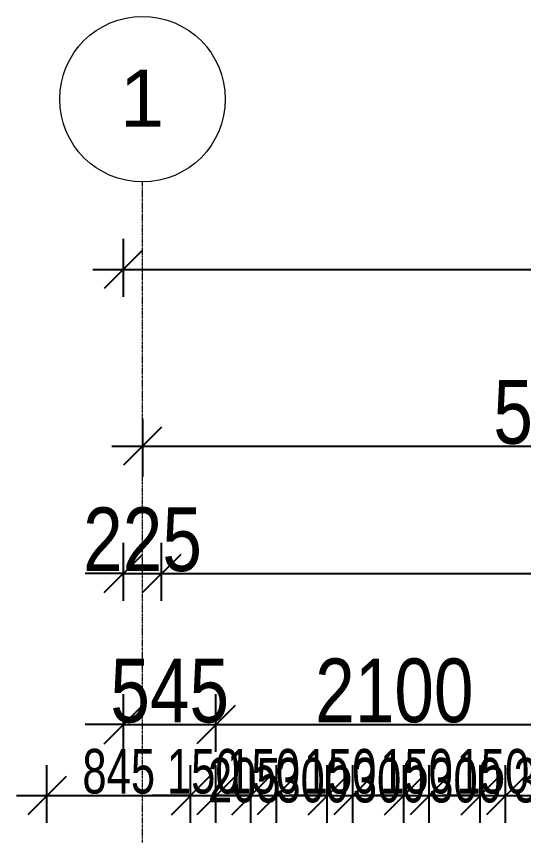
# Model space of a CAD drawing. Header units: millimetres. Extents: x -35190 to 411743, y -233114 to 23872.
# Drawn here: x 235871 to 238857, y 13442 to 18267 of the extents above; entities that cross this region are included whole.
import ezdxf

# ---------------------------------------------------------------- set-up
doc = ezdxf.new("R2010")
doc.units = ezdxf.units.MM
doc.linetypes.add('Grid Line', pattern=[22.225, 12.7, -3.175, 3.175, -3.175])
for name, color, linetype, lineweight in [('A-ANNO-DIMS', 211, 'Continuous', 9), ('S-GRID', 1, 'Continuous', 9), ('S-GRID-IDEN', 1, 'Continuous', 9)]:
    doc.layers.add(name, color=color, linetype=linetype, lineweight=lineweight)
doc.styles.add('Arial_2', font='arial.ttf', dxfattribs={"height": 337.5})
doc.styles.add('Arial_3', font='arial.ttf', dxfattribs={"width": 0.8, "height": 375})
doc.styles.add('Arial_8', font='arial.ttf', dxfattribs={"width": 0.7, "height": 262.5})
doc.dimstyles.new('main_4_5mm', dxfattribs={"dimscale": 304.8, "dimtxt": 382.597275, "dimasz": 0.738189, "dimexe": 0.590551, "dimexo": 0.0625, "dimgap": 0.024606, "dimtad": 1, "dimdec": 0, "dimzin": 0, "dimdsep": 46, "dimtxsty": 'Arial_3', "dimblk1": 'OBLIQUE', "dimblk2": 'OBLIQUE', "dimsah": 1, "dimcen": 0.09, "dimdle": 0.590551, "dimazin": 0, "dimtfac": 1, "dimtdec": 4, "dimtix": 1, "dimtmove": 0, "dimatfit": 3, "dimfxl": 0.590551, "dimfxlon": 1, "dimtvp": 1, "dimtolj": 1, "dimtzin": 0, "dimarcsym": 2})
doc.dimstyles.new('small_3_0mm', dxfattribs={"dimscale": 304.8, "dimtxt": 191.298637, "dimasz": 0.738189, "dimexe": 0.590551, "dimexo": 0.0625, "dimgap": 0.024606, "dimtad": 1, "dimdec": 0, "dimzin": 0, "dimdsep": 46, "dimtxsty": 'Arial_8', "dimblk1": 'OBLIQUE', "dimblk2": 'OBLIQUE', "dimsah": 1, "dimcen": 0.09, "dimdle": 0.590551, "dimazin": 0, "dimtfac": 1, "dimtdec": 4, "dimtix": 1, "dimtmove": 0, "dimatfit": 3, "dimfxl": 0.590551, "dimfxlon": 1, "dimtvp": 1, "dimtolj": 1, "dimtzin": 0, "dimarcsym": 2})
doc.dimstyles.new('small_3_0mm_1', dxfattribs={"dimscale": 304.8, "dimtxt": 191.298637, "dimasz": 0.738189, "dimexe": 0.590551, "dimexo": 0.0625, "dimgap": 0.024606, "dimtad": 1, "dimdec": 0, "dimzin": 0, "dimdsep": 46, "dimtxsty": 'Arial_8', "dimblk1": 'OBLIQUE', "dimblk2": 'OBLIQUE', "dimsah": 1, "dimcen": 0.09, "dimdle": 0.590551, "dimazin": 0, "dimtfac": 1, "dimtdec": 4, "dimtix": 1, "dimtmove": 1, "dimatfit": 3, "dimfxl": 0.590551, "dimfxlon": 1, "dimtvp": 1, "dimtolj": 1, "dimtzin": 0, "dimarcsym": 2})

# ---------------------------------------------------------------- blocks, each defined once
blk = doc.blocks.new('Grid - M_Grid Head - Circle-24584-SECOND FLOOR')
at = {"layer": 'S-GRID-IDEN'}
blk.add_circle((0, 0), 6.5, dxfattribs=at)
blk = doc.blocks.new('_Oblique')
at = {"color": 0, "linetype": 'ByBlock', "lineweight": -2}
blk.add_line((-0.5, -0.5), (0.5, 0.5), dxfattribs=at)
blk = doc.blocks.new('*D5199')
at = {"layer": 'A-ANNO-DIMS', "color": 0, "lineweight": -2, "transparency": 16777216}
for p, q in [((236500.9, 13934.8), (236500.9, 14275.7)), ((237045.9, 13934.8), (237045.9, 14275.7)), ((236500.9, 14095.7), (236275.9, 14095.7)), ((236500.9, 14095.7), (237045.9, 14095.7)), ((237045.9, 14095.7), (237270.9, 14095.7))]:
    blk.add_line(p, q, dxfattribs=at)
at = {"layer": 'Defpoints', "color": 0, "transparency": 16777216}
for p in [(237045.9, 14095.7), (236500.9, 13915.7), (237045.9, 13915.7)]:
    blk.add_point(p, dxfattribs=at)
at = {"layer": 'A-ANNO-DIMS', "color": 0, "lineweight": -2, "transparency": 16777216, "xscale": 224.9999999999999, "yscale": 224.9999999999999, "zscale": 224.9999999999999}
blk.add_blockref('_Oblique', (236500.9, 14095.7), dxfattribs=at)
at = {"layer": 'A-ANNO-DIMS', "color": 0, "lineweight": -2, "transparency": 16777216, "xscale": 224.9999999999999, "yscale": 224.9999999999999, "zscale": 224.9999999999999, "rotation": 180}
blk.add_blockref('_Oblique', (237045.9, 14095.7), dxfattribs=at)
at = {"layer": 'A-ANNO-DIMS', "color": 0, "transparency": 16777216, "insert": (236773.4, 14293.9), "char_height": 375, "width": 826.41, "attachment_point": 5, "style": 'Arial_3'}
blk.add_mtext('\\A1;545', dxfattribs=at)
blk = doc.blocks.new('*D5200')
at = {"layer": 'A-ANNO-DIMS', "color": 0, "lineweight": -2, "transparency": 16777216}
for p, q in [((237045.9, 13934.8), (237045.9, 14275.7)), ((239145.9, 13934.8), (239145.9, 14275.7)), ((236865.9, 14095.7), (239325.9, 14095.7))]:
    blk.add_line(p, q, dxfattribs=at)
at = {"layer": 'Defpoints', "color": 0, "transparency": 16777216}
for p in [(239145.9, 14095.7), (237045.9, 13915.7), (239145.9, 13915.7)]:
    blk.add_point(p, dxfattribs=at)
at = {"layer": 'A-ANNO-DIMS', "color": 0, "lineweight": -2, "transparency": 16777216, "xscale": 224.9999999999999, "yscale": 224.9999999999999, "zscale": 224.9999999999999, "rotation": 180}
blk.add_blockref('_Oblique', (237045.9, 14095.7), dxfattribs=at)
at = {"layer": 'A-ANNO-DIMS', "color": 0, "lineweight": -2, "transparency": 16777216, "xscale": 224.9999999999999, "yscale": 224.9999999999999, "zscale": 224.9999999999999}
blk.add_blockref('_Oblique', (239145.9, 14095.7), dxfattribs=at)
at = {"layer": 'A-ANNO-DIMS', "color": 0, "transparency": 16777216, "insert": (238095.9, 14294.7), "char_height": 375, "width": 1101.88, "attachment_point": 5, "style": 'Arial_3'}
blk.add_mtext('\\A1;2100', dxfattribs=at)
blk = doc.blocks.new('*D5072')
at = {"layer": 'A-ANNO-DIMS', "color": 0, "lineweight": -2, "transparency": 16777216}
for p, q in [((236500.9, 14824.9), (236500.9, 15165.9)), ((236725.9, 14824.9), (236725.9, 15165.9)), ((236500.9, 14985.9), (236275.9, 14985.9)), ((236500.9, 14985.9), (236725.9, 14985.9)), ((236725.9, 14985.9), (236950.9, 14985.9))]:
    blk.add_line(p, q, dxfattribs=at)
at = {"layer": 'Defpoints', "color": 0, "transparency": 16777216}
for p in [(236725.9, 14985.9), (236500.9, 14805.9), (236725.9, 14805.9)]:
    blk.add_point(p, dxfattribs=at)
at = {"layer": 'A-ANNO-DIMS', "color": 0, "lineweight": -2, "transparency": 16777216, "xscale": 224.9999999999999, "yscale": 224.9999999999999, "zscale": 224.9999999999999}
blk.add_blockref('_Oblique', (236500.9, 14985.9), dxfattribs=at)
at = {"layer": 'A-ANNO-DIMS', "color": 0, "lineweight": -2, "transparency": 16777216, "xscale": 224.9999999999999, "yscale": 224.9999999999999, "zscale": 224.9999999999999, "rotation": 180}
blk.add_blockref('_Oblique', (236725.9, 14985.9), dxfattribs=at)
at = {"layer": 'A-ANNO-DIMS', "color": 0, "transparency": 16777216, "insert": (236613.4, 15184.8), "char_height": 375, "width": 826.41, "attachment_point": 5, "style": 'Arial_3'}
blk.add_mtext('\\A1;225', dxfattribs=at)
blk = doc.blocks.new('*D5073')
at = {"layer": 'A-ANNO-DIMS', "color": 0, "lineweight": -2, "transparency": 16777216}
for p, q in [((236725.9, 14824.9), (236725.9, 15165.9)), ((246525.9, 14824.9), (246525.9, 15165.9)), ((236545.9, 14985.9), (246705.9, 14985.9))]:
    blk.add_line(p, q, dxfattribs=at)
at = {"layer": 'Defpoints', "color": 0, "transparency": 16777216}
for p in [(246525.9, 14985.9), (236725.9, 14805.9), (246525.9, 14805.9)]:
    blk.add_point(p, dxfattribs=at)
at = {"layer": 'A-ANNO-DIMS', "color": 0, "lineweight": -2, "transparency": 16777216, "xscale": 224.9999999999999, "yscale": 224.9999999999999, "zscale": 224.9999999999999, "rotation": 180}
blk.add_blockref('_Oblique', (236725.9, 14985.9), dxfattribs=at)
at = {"layer": 'A-ANNO-DIMS', "color": 0, "lineweight": -2, "transparency": 16777216, "xscale": 224.9999999999999, "yscale": 224.9999999999999, "zscale": 224.9999999999999}
blk.add_blockref('_Oblique', (246525.9, 14985.9), dxfattribs=at)
at = {"layer": 'A-ANNO-DIMS', "color": 0, "transparency": 16777216, "insert": (241625.9, 15184.8), "char_height": 375, "width": 1101.88, "attachment_point": 5, "style": 'Arial_3'}
blk.add_mtext('\\A1;9800', dxfattribs=at)
blk = doc.blocks.new('*D5081')
at = {"layer": 'A-ANNO-DIMS', "color": 0, "lineweight": -2, "transparency": 16777216}
for p, q in [((236613.4, 15896.8), (236613.4, 15555.9)), ((241675.9, 15896.8), (241675.9, 15555.9)), ((236433.4, 15735.9), (241855.9, 15735.9))]:
    blk.add_line(p, q, dxfattribs=at)
at = {"layer": 'Defpoints', "color": 0, "transparency": 16777216}
for p in [(236613.4, 15915.9), (241675.9, 15915.9), (241675.9, 15735.9)]:
    blk.add_point(p, dxfattribs=at)
at = {"layer": 'A-ANNO-DIMS', "color": 0, "lineweight": -2, "transparency": 16777216, "xscale": 224.9999999999999, "yscale": 224.9999999999999, "zscale": 224.9999999999999, "rotation": 180}
blk.add_blockref('_Oblique', (236613.4, 15735.9), dxfattribs=at)
at = {"layer": 'A-ANNO-DIMS', "color": 0, "lineweight": -2, "transparency": 16777216, "xscale": 224.9999999999999, "yscale": 224.9999999999999, "zscale": 224.9999999999999}
blk.add_blockref('_Oblique', (241675.9, 15735.9), dxfattribs=at)
at = {"layer": 'A-ANNO-DIMS', "color": 0, "transparency": 16777216, "insert": (239144.6, 15934.9), "char_height": 375, "width": 1101.88, "attachment_point": 5, "style": 'Arial_3'}
blk.add_mtext('\\A1;5063', dxfattribs=at)
blk = doc.blocks.new('*D5091')
at = {"layer": 'A-ANNO-DIMS', "color": 0, "lineweight": -2, "transparency": 16777216}
for p, q in [((236500.9, 16616.3), (236500.9, 16957.3)), ((288775.9, 16616.3), (288775.9, 16957.3)), ((236320.9, 16777.3), (288955.9, 16777.3))]:
    blk.add_line(p, q, dxfattribs=at)
at = {"layer": 'Defpoints', "color": 0, "transparency": 16777216}
for p in [(288775.9, 16777.3), (236500.9, 16597.3), (288775.9, 16597.3)]:
    blk.add_point(p, dxfattribs=at)
at = {"layer": 'A-ANNO-DIMS', "color": 0, "lineweight": -2, "transparency": 16777216, "xscale": 224.9999999999999, "yscale": 224.9999999999999, "zscale": 224.9999999999999, "rotation": 180}
blk.add_blockref('_Oblique', (236500.9, 16777.3), dxfattribs=at)
at = {"layer": 'A-ANNO-DIMS', "color": 0, "lineweight": -2, "transparency": 16777216, "xscale": 224.9999999999999, "yscale": 224.9999999999999, "zscale": 224.9999999999999}
blk.add_blockref('_Oblique', (288775.9, 16777.3), dxfattribs=at)
at = {"layer": 'A-ANNO-DIMS', "color": 0, "transparency": 16777216, "insert": (262638.4, 16976.3), "char_height": 375, "width": 1377.35, "attachment_point": 5, "style": 'Arial_3'}
blk.add_mtext('\\A1;52275', dxfattribs=at)
blk = doc.blocks.new('*D5626')
at = {"layer": 'A-ANNO-DIMS', "color": 0, "lineweight": -2, "transparency": 16777216}
for p, q in [((236050.9, 13516.7), (236050.9, 13857.7)), ((236895.9, 13516.7), (236895.9, 13857.7)), ((235870.9, 13677.7), (237075.9, 13677.7))]:
    blk.add_line(p, q, dxfattribs=at)
at = {"layer": 'Defpoints', "color": 0, "transparency": 16777216}
for p in [(236895.9, 13677.7), (236050.9, 13497.7), (236895.9, 13497.7)]:
    blk.add_point(p, dxfattribs=at)
at = {"layer": 'A-ANNO-DIMS', "color": 0, "lineweight": -2, "transparency": 16777216, "xscale": 224.9999999999999, "yscale": 224.9999999999999, "zscale": 224.9999999999999, "rotation": 180}
blk.add_blockref('_Oblique', (236050.9, 13677.7), dxfattribs=at)
at = {"layer": 'A-ANNO-DIMS', "color": 0, "lineweight": -2, "transparency": 16777216, "xscale": 224.9999999999999, "yscale": 224.9999999999999, "zscale": 224.9999999999999}
blk.add_blockref('_Oblique', (236895.9, 13677.7), dxfattribs=at)
at = {"layer": 'A-ANNO-DIMS', "color": 0, "transparency": 16777216, "insert": (236473.4, 13819.2), "char_height": 262.5, "width": 360.23, "attachment_point": 5, "style": 'Arial_8'}
blk.add_mtext('\\A1;845', dxfattribs=at)
blk = doc.blocks.new('*D5627')
at = {"layer": 'A-ANNO-DIMS', "color": 0, "lineweight": -2, "transparency": 16777216}
for p, q in [((236895.9, 13516.7), (236895.9, 13857.7)), ((237045.9, 13516.7), (237045.9, 13857.7)), ((236895.9, 13677.7), (236670.9, 13677.7)), ((236895.9, 13677.7), (237045.9, 13677.7)), ((237045.9, 13677.7), (237270.9, 13677.7))]:
    blk.add_line(p, q, dxfattribs=at)
at = {"layer": 'Defpoints', "color": 0, "transparency": 16777216}
for p in [(237045.9, 13677.7), (236895.9, 13497.7), (237045.9, 13497.7)]:
    blk.add_point(p, dxfattribs=at)
at = {"layer": 'A-ANNO-DIMS', "color": 0, "lineweight": -2, "transparency": 16777216, "xscale": 224.9999999999999, "yscale": 224.9999999999999, "zscale": 224.9999999999999}
blk.add_blockref('_Oblique', (236895.9, 13677.7), dxfattribs=at)
at = {"layer": 'A-ANNO-DIMS', "color": 0, "lineweight": -2, "transparency": 16777216, "xscale": 224.9999999999999, "yscale": 224.9999999999999, "zscale": 224.9999999999999, "rotation": 180}
blk.add_blockref('_Oblique', (237045.9, 13677.7), dxfattribs=at)
at = {"layer": 'A-ANNO-DIMS', "color": 0, "transparency": 16777216, "insert": (236970.9, 13819.2), "char_height": 262.5, "width": 360.23, "attachment_point": 5, "style": 'Arial_8'}
blk.add_mtext('\\A1;150', dxfattribs=at)
blk = doc.blocks.new('*D5628')
at = {"layer": 'A-ANNO-DIMS', "color": 0, "lineweight": -2, "transparency": 16777216}
for p, q in [((237045.9, 13516.7), (237045.9, 13857.7)), ((237251.3, 13516.7), (237251.3, 13857.7)), ((236865.9, 13677.7), (237431.3, 13677.7))]:
    blk.add_line(p, q, dxfattribs=at)
at = {"layer": 'Defpoints', "color": 0, "transparency": 16777216}
for p in [(237251.3, 13677.7), (237045.9, 13497.7), (237251.3, 13497.7)]:
    blk.add_point(p, dxfattribs=at)
at = {"layer": 'A-ANNO-DIMS', "color": 0, "lineweight": -2, "transparency": 16777216, "xscale": 224.9999999999999, "yscale": 224.9999999999999, "zscale": 224.9999999999999, "rotation": 180}
blk.add_blockref('_Oblique', (237045.9, 13677.7), dxfattribs=at)
at = {"layer": 'A-ANNO-DIMS', "color": 0, "lineweight": -2, "transparency": 16777216, "xscale": 224.9999999999999, "yscale": 224.9999999999999, "zscale": 224.9999999999999}
blk.add_blockref('_Oblique', (237251.3, 13677.7), dxfattribs=at)
at = {"layer": 'A-ANNO-DIMS', "color": 0, "transparency": 16777216, "insert": (236998.5, 13899.9), "char_height": 262.5, "width": 360.23, "attachment_point": 1, "line_spacing_factor": 0.941778, "style": 'Arial_8'}
blk.add_mtext('\\A1;205', dxfattribs=at)
blk = doc.blocks.new('*D5629')
at = {"layer": 'A-ANNO-DIMS', "color": 0, "lineweight": -2, "transparency": 16777216}
for p, q in [((237251.3, 13516.7), (237251.3, 13857.7)), ((237401.3, 13516.7), (237401.3, 13857.7)), ((237251.3, 13677.7), (237026.3, 13677.7)), ((237251.3, 13677.7), (237401.3, 13677.7)), ((237401.3, 13677.7), (237626.3, 13677.7))]:
    blk.add_line(p, q, dxfattribs=at)
at = {"layer": 'Defpoints', "color": 0, "transparency": 16777216}
for p in [(237401.3, 13677.7), (237251.3, 13497.7), (237401.3, 13497.7)]:
    blk.add_point(p, dxfattribs=at)
at = {"layer": 'A-ANNO-DIMS', "color": 0, "lineweight": -2, "transparency": 16777216, "xscale": 224.9999999999999, "yscale": 224.9999999999999, "zscale": 224.9999999999999}
blk.add_blockref('_Oblique', (237251.3, 13677.7), dxfattribs=at)
at = {"layer": 'A-ANNO-DIMS', "color": 0, "lineweight": -2, "transparency": 16777216, "xscale": 224.9999999999999, "yscale": 224.9999999999999, "zscale": 224.9999999999999, "rotation": 180}
blk.add_blockref('_Oblique', (237401.3, 13677.7), dxfattribs=at)
at = {"layer": 'A-ANNO-DIMS', "color": 0, "transparency": 16777216, "insert": (237326.3, 13819.2), "char_height": 262.5, "width": 360.23, "attachment_point": 5, "style": 'Arial_8'}
blk.add_mtext('\\A1;150', dxfattribs=at)
blk = doc.blocks.new('*D5630')
at = {"layer": 'A-ANNO-DIMS', "color": 0, "lineweight": -2, "transparency": 16777216}
for p, q in [((237401.3, 13516.7), (237401.3, 13857.7)), ((237701.3, 13516.7), (237701.3, 13857.7)), ((237221.3, 13677.7), (237881.3, 13677.7))]:
    blk.add_line(p, q, dxfattribs=at)
at = {"layer": 'Defpoints', "color": 0, "transparency": 16777216}
for p in [(237701.3, 13677.7), (237401.3, 13497.7), (237701.3, 13497.7)]:
    blk.add_point(p, dxfattribs=at)
at = {"layer": 'A-ANNO-DIMS', "color": 0, "lineweight": -2, "transparency": 16777216, "xscale": 224.9999999999999, "yscale": 224.9999999999999, "zscale": 224.9999999999999, "rotation": 180}
blk.add_blockref('_Oblique', (237401.3, 13677.7), dxfattribs=at)
at = {"layer": 'A-ANNO-DIMS', "color": 0, "lineweight": -2, "transparency": 16777216, "xscale": 224.9999999999999, "yscale": 224.9999999999999, "zscale": 224.9999999999999}
blk.add_blockref('_Oblique', (237701.3, 13677.7), dxfattribs=at)
at = {"layer": 'A-ANNO-DIMS', "color": 0, "transparency": 16777216, "insert": (237401.2, 13899.9), "char_height": 262.5, "width": 360.23, "attachment_point": 1, "line_spacing_factor": 0.941778, "style": 'Arial_8'}
blk.add_mtext('\\A1;300', dxfattribs=at)
blk = doc.blocks.new('*D5631')
at = {"layer": 'A-ANNO-DIMS', "color": 0, "lineweight": -2, "transparency": 16777216}
for p, q in [((237701.3, 13516.7), (237701.3, 13857.7)), ((237851.3, 13516.7), (237851.3, 13857.7)), ((237701.3, 13677.7), (237476.3, 13677.7)), ((237701.3, 13677.7), (237851.3, 13677.7)), ((237851.3, 13677.7), (238076.3, 13677.7))]:
    blk.add_line(p, q, dxfattribs=at)
at = {"layer": 'Defpoints', "color": 0, "transparency": 16777216}
for p in [(237851.3, 13677.7), (237701.3, 13497.7), (237851.3, 13497.7)]:
    blk.add_point(p, dxfattribs=at)
at = {"layer": 'A-ANNO-DIMS', "color": 0, "lineweight": -2, "transparency": 16777216, "xscale": 224.9999999999999, "yscale": 224.9999999999999, "zscale": 224.9999999999999}
blk.add_blockref('_Oblique', (237701.3, 13677.7), dxfattribs=at)
at = {"layer": 'A-ANNO-DIMS', "color": 0, "lineweight": -2, "transparency": 16777216, "xscale": 224.9999999999999, "yscale": 224.9999999999999, "zscale": 224.9999999999999, "rotation": 180}
blk.add_blockref('_Oblique', (237851.3, 13677.7), dxfattribs=at)
at = {"layer": 'A-ANNO-DIMS', "color": 0, "transparency": 16777216, "insert": (237776.3, 13819.2), "char_height": 262.5, "width": 360.23, "attachment_point": 5, "style": 'Arial_8'}
blk.add_mtext('\\A1;150', dxfattribs=at)
blk = doc.blocks.new('*D5632')
at = {"layer": 'A-ANNO-DIMS', "color": 0, "lineweight": -2, "transparency": 16777216}
for p, q in [((237851.3, 13516.7), (237851.3, 13857.7)), ((238151.3, 13516.7), (238151.3, 13857.7)), ((237671.3, 13677.7), (238331.3, 13677.7))]:
    blk.add_line(p, q, dxfattribs=at)
at = {"layer": 'Defpoints', "color": 0, "transparency": 16777216}
for p in [(238151.3, 13677.7), (237851.3, 13497.7), (238151.3, 13497.7)]:
    blk.add_point(p, dxfattribs=at)
at = {"layer": 'A-ANNO-DIMS', "color": 0, "lineweight": -2, "transparency": 16777216, "xscale": 224.9999999999999, "yscale": 224.9999999999999, "zscale": 224.9999999999999, "rotation": 180}
blk.add_blockref('_Oblique', (237851.3, 13677.7), dxfattribs=at)
at = {"layer": 'A-ANNO-DIMS', "color": 0, "lineweight": -2, "transparency": 16777216, "xscale": 224.9999999999999, "yscale": 224.9999999999999, "zscale": 224.9999999999999}
blk.add_blockref('_Oblique', (238151.3, 13677.7), dxfattribs=at)
at = {"layer": 'A-ANNO-DIMS', "color": 0, "transparency": 16777216, "insert": (237851.2, 13899.9), "char_height": 262.5, "width": 360.23, "attachment_point": 1, "line_spacing_factor": 0.941778, "style": 'Arial_8'}
blk.add_mtext('\\A1;300', dxfattribs=at)
blk = doc.blocks.new('*D5633')
at = {"layer": 'A-ANNO-DIMS', "color": 0, "lineweight": -2, "transparency": 16777216}
for p, q in [((238151.3, 13516.7), (238151.3, 13857.7)), ((238301.3, 13516.7), (238301.3, 13857.7)), ((238151.3, 13677.7), (237926.3, 13677.7)), ((238151.3, 13677.7), (238301.3, 13677.7)), ((238301.3, 13677.7), (238526.3, 13677.7))]:
    blk.add_line(p, q, dxfattribs=at)
at = {"layer": 'Defpoints', "color": 0, "transparency": 16777216}
for p in [(238301.3, 13677.7), (238151.3, 13497.7), (238301.3, 13497.7)]:
    blk.add_point(p, dxfattribs=at)
at = {"layer": 'A-ANNO-DIMS', "color": 0, "lineweight": -2, "transparency": 16777216, "xscale": 224.9999999999999, "yscale": 224.9999999999999, "zscale": 224.9999999999999}
blk.add_blockref('_Oblique', (238151.3, 13677.7), dxfattribs=at)
at = {"layer": 'A-ANNO-DIMS', "color": 0, "lineweight": -2, "transparency": 16777216, "xscale": 224.9999999999999, "yscale": 224.9999999999999, "zscale": 224.9999999999999, "rotation": 180}
blk.add_blockref('_Oblique', (238301.3, 13677.7), dxfattribs=at)
at = {"layer": 'A-ANNO-DIMS', "color": 0, "transparency": 16777216, "insert": (238226.3, 13819.2), "char_height": 262.5, "width": 360.23, "attachment_point": 5, "style": 'Arial_8'}
blk.add_mtext('\\A1;150', dxfattribs=at)
blk = doc.blocks.new('*D5634')
at = {"layer": 'A-ANNO-DIMS', "color": 0, "lineweight": -2, "transparency": 16777216}
for p, q in [((238301.3, 13516.7), (238301.3, 13857.7)), ((238601.3, 13516.7), (238601.3, 13857.7)), ((238121.3, 13677.7), (238781.3, 13677.7))]:
    blk.add_line(p, q, dxfattribs=at)
at = {"layer": 'Defpoints', "color": 0, "transparency": 16777216}
for p in [(238601.3, 13677.7), (238301.3, 13497.7), (238601.3, 13497.7)]:
    blk.add_point(p, dxfattribs=at)
at = {"layer": 'A-ANNO-DIMS', "color": 0, "lineweight": -2, "transparency": 16777216, "xscale": 224.9999999999999, "yscale": 224.9999999999999, "zscale": 224.9999999999999, "rotation": 180}
blk.add_blockref('_Oblique', (238301.3, 13677.7), dxfattribs=at)
at = {"layer": 'A-ANNO-DIMS', "color": 0, "lineweight": -2, "transparency": 16777216, "xscale": 224.9999999999999, "yscale": 224.9999999999999, "zscale": 224.9999999999999}
blk.add_blockref('_Oblique', (238601.3, 13677.7), dxfattribs=at)
at = {"layer": 'A-ANNO-DIMS', "color": 0, "transparency": 16777216, "insert": (238301.2, 13899.9), "char_height": 262.5, "width": 360.23, "attachment_point": 1, "line_spacing_factor": 0.941778, "style": 'Arial_8'}
blk.add_mtext('\\A1;300', dxfattribs=at)
blk = doc.blocks.new('*D5635')
at = {"layer": 'A-ANNO-DIMS', "color": 0, "lineweight": -2, "transparency": 16777216}
for p, q in [((238601.3, 13516.7), (238601.3, 13857.7)), ((238751.3, 13516.7), (238751.3, 13857.7)), ((238601.3, 13677.7), (238376.3, 13677.7)), ((238601.3, 13677.7), (238751.3, 13677.7)), ((238751.3, 13677.7), (238976.3, 13677.7))]:
    blk.add_line(p, q, dxfattribs=at)
at = {"layer": 'Defpoints', "color": 0, "transparency": 16777216}
for p in [(238751.3, 13677.7), (238601.3, 13497.7), (238751.3, 13497.7)]:
    blk.add_point(p, dxfattribs=at)
at = {"layer": 'A-ANNO-DIMS', "color": 0, "lineweight": -2, "transparency": 16777216, "xscale": 224.9999999999999, "yscale": 224.9999999999999, "zscale": 224.9999999999999}
blk.add_blockref('_Oblique', (238601.3, 13677.7), dxfattribs=at)
at = {"layer": 'A-ANNO-DIMS', "color": 0, "lineweight": -2, "transparency": 16777216, "xscale": 224.9999999999999, "yscale": 224.9999999999999, "zscale": 224.9999999999999, "rotation": 180}
blk.add_blockref('_Oblique', (238751.3, 13677.7), dxfattribs=at)
at = {"layer": 'A-ANNO-DIMS', "color": 0, "transparency": 16777216, "insert": (238676.3, 13819.2), "char_height": 262.5, "width": 360.23, "attachment_point": 5, "style": 'Arial_8'}
blk.add_mtext('\\A1;150', dxfattribs=at)
blk = doc.blocks.new('*D5636')
at = {"layer": 'A-ANNO-DIMS', "color": 0, "lineweight": -2, "transparency": 16777216}
for p, q in [((238751.3, 13516.7), (238751.3, 13857.7)), ((239145.9, 13516.7), (239145.9, 13857.7)), ((238571.3, 13677.7), (239325.9, 13677.7))]:
    blk.add_line(p, q, dxfattribs=at)
at = {"layer": 'Defpoints', "color": 0, "transparency": 16777216}
for p in [(239145.9, 13677.7), (238751.3, 13497.7), (239145.9, 13497.7)]:
    blk.add_point(p, dxfattribs=at)
at = {"layer": 'A-ANNO-DIMS', "color": 0, "lineweight": -2, "transparency": 16777216, "xscale": 224.9999999999999, "yscale": 224.9999999999999, "zscale": 224.9999999999999, "rotation": 180}
blk.add_blockref('_Oblique', (238751.3, 13677.7), dxfattribs=at)
at = {"layer": 'A-ANNO-DIMS', "color": 0, "lineweight": -2, "transparency": 16777216, "xscale": 224.9999999999999, "yscale": 224.9999999999999, "zscale": 224.9999999999999}
blk.add_blockref('_Oblique', (239145.9, 13677.7), dxfattribs=at)
at = {"layer": 'A-ANNO-DIMS', "color": 0, "transparency": 16777216, "insert": (238798.5, 13899.9), "char_height": 262.5, "width": 360.23, "attachment_point": 1, "line_spacing_factor": 0.941778, "style": 'Arial_8'}
blk.add_mtext('\\A1;395', dxfattribs=at)

msp = doc.modelspace()

# ---------------------------------------------------------------- linework, layer by layer
at = {"layer": 'S-GRID', "linetype": 'Grid Line'}
msp.add_line((236613.4, -24980.3), (236613.4, 17292.4), dxfattribs=at)

# ---------------------------------------------------------------- block references
at = {"layer": 'S-GRID-IDEN', "xscale": 74.99999999999996, "yscale": 74.99999999999996, "zscale": 74.99999999999996}
msp.add_blockref('Grid - M_Grid Head - Circle-24584-SECOND FLOOR', (236613.4, 17779.9), dxfattribs=at)

# ---------------------------------------------------------------- dimensions: what is measured, and where the dimension line sits
at = {"layer": 'A-ANNO-DIMS'}
for base, p1, p2, dimstyle, override, picture, middle in [((288775.9, 16777.3), (236500.9, 16597.3), (288775.9, 16597.3), 'main_4_5mm', {"dimpost": '<>', "dimfxl": 52275}, '*D5091', (262638.4, 16976.3)), ((241675.8786243, 15735.8510319), (236613.3786243, 15915.8510319), (241675.8786243, 15915.8510319), 'main_4_5mm', {"dimpost": '<>', "dimfxl": 5062.5}, '*D5081', (239144.6286243, 15934.9438013)), ((236725.9, 14985.9), (236500.9, 14805.9), (236725.9, 14805.9), 'main_4_5mm', {"dimpost": '<>', "dimfxl": 225}, '*D5072', (236613.4, 15184.8)), ((246525.9, 14985.9), (236725.9, 14805.9), (246525.9, 14805.9), 'main_4_5mm', {"dimpost": '<>', "dimfxl": 9800}, '*D5073', (241625.9, 15184.8)), ((237045.9, 14095.7), (236500.9, 13915.7), (237045.9, 13915.7), 'main_4_5mm', {"dimpost": '<>', "dimfxl": 545}, '*D5199', (236773.4, 14293.9)), ((239145.9, 14095.7), (237045.9, 13915.7), (239145.9, 13915.7), 'main_4_5mm', {"dimpost": '<>', "dimfxl": 2100}, '*D5200', (238095.9, 14294.7)), ((236895.9, 13677.7), (236050.9, 13497.7), (236895.9, 13497.7), 'small_3_0mm', {"dimpost": '<>', "dimfxl": 845}, '*D5626', (236473.4, 13819.2)), ((237045.9, 13677.7), (236895.9, 13497.7), (237045.9, 13497.7), 'small_3_0mm', {"dimpost": '<>', "dimfxl": 150}, '*D5627', (236970.9, 13819.2)), ((237401.3, 13677.7), (237251.3, 13497.7), (237401.3, 13497.7), 'small_3_0mm', {"dimpost": '<>', "dimfxl": 150}, '*D5629', (237326.3, 13819.2)), ((237851.3, 13677.7), (237701.3, 13497.7), (237851.3, 13497.7), 'small_3_0mm', {"dimpost": '<>', "dimfxl": 150}, '*D5631', (237776.3, 13819.2)), ((238301.3, 13677.7), (238151.3, 13497.7), (238301.3, 13497.7), 'small_3_0mm', {"dimpost": '<>', "dimfxl": 150}, '*D5633', (238226.3, 13819.2)), ((238751.3, 13677.7), (238601.3, 13497.7), (238751.3, 13497.7), 'small_3_0mm', {"dimpost": '<>', "dimfxl": 150}, '*D5635', (238676.3, 13819.2))]:
    dim = msp.add_linear_dim(base=base, p1=p1, p2=p2, dimstyle=dimstyle, override=override, dxfattribs=at)
    dim.commit()
    dim.dimension.update_dxf_attribs({"geometry": picture, "text_midpoint": middle})
for base, p1, p2, override, picture, middle in [((237251.3, 13677.7), (237045.9, 13497.7), (237251.3, 13497.7), {"dimpost": '<>', "dimfxl": 205.390896}, '*D5628', (237178.6, 13542.4)), ((237701.3, 13677.7), (237401.3, 13497.7), (237701.3, 13497.7), {"dimpost": '<>', "dimfxl": 300}, '*D5630', (237581.3, 13542.4)), ((238151.3, 13677.7), (237851.3, 13497.7), (238151.3, 13497.7), {"dimpost": '<>', "dimfxl": 300}, '*D5632', (238031.3, 13542.4)), ((238601.3, 13677.7), (238301.3, 13497.7), (238601.3, 13497.7), {"dimpost": '<>', "dimfxl": 300}, '*D5634', (238481.3, 13542.4)), ((239145.9, 13677.7), (238751.3, 13497.7), (239145.9, 13497.7), {"dimpost": '<>', "dimfxl": 394.609104}, '*D5636', (238978.6, 13542.4))]:
    dim = msp.add_linear_dim(base=base, p1=p1, p2=p2, dimstyle='small_3_0mm_1', override=override, dxfattribs=at)
    dim.commit()
    dim.dimension.update_dxf_attribs({"geometry": picture, "text_midpoint": middle, "dimtype": 160})

# ---------------------------------------------------------------- next in the draw order: texts
at = {"layer": 'S-GRID-IDEN', "insert": (236479.4, 17954.4), "char_height": 337.5, "width": 318.671, "attachment_point": 1, "style": 'Arial_2', "bg_fill": 3, "box_fill_scale": 1.25, "bg_fill_color": 256, "bg_fill_true_color": 13158600, "bg_fill_transparency": 0}
msp.add_mtext('1', dxfattribs=at)

doc.saveas('drawing.dxf')
